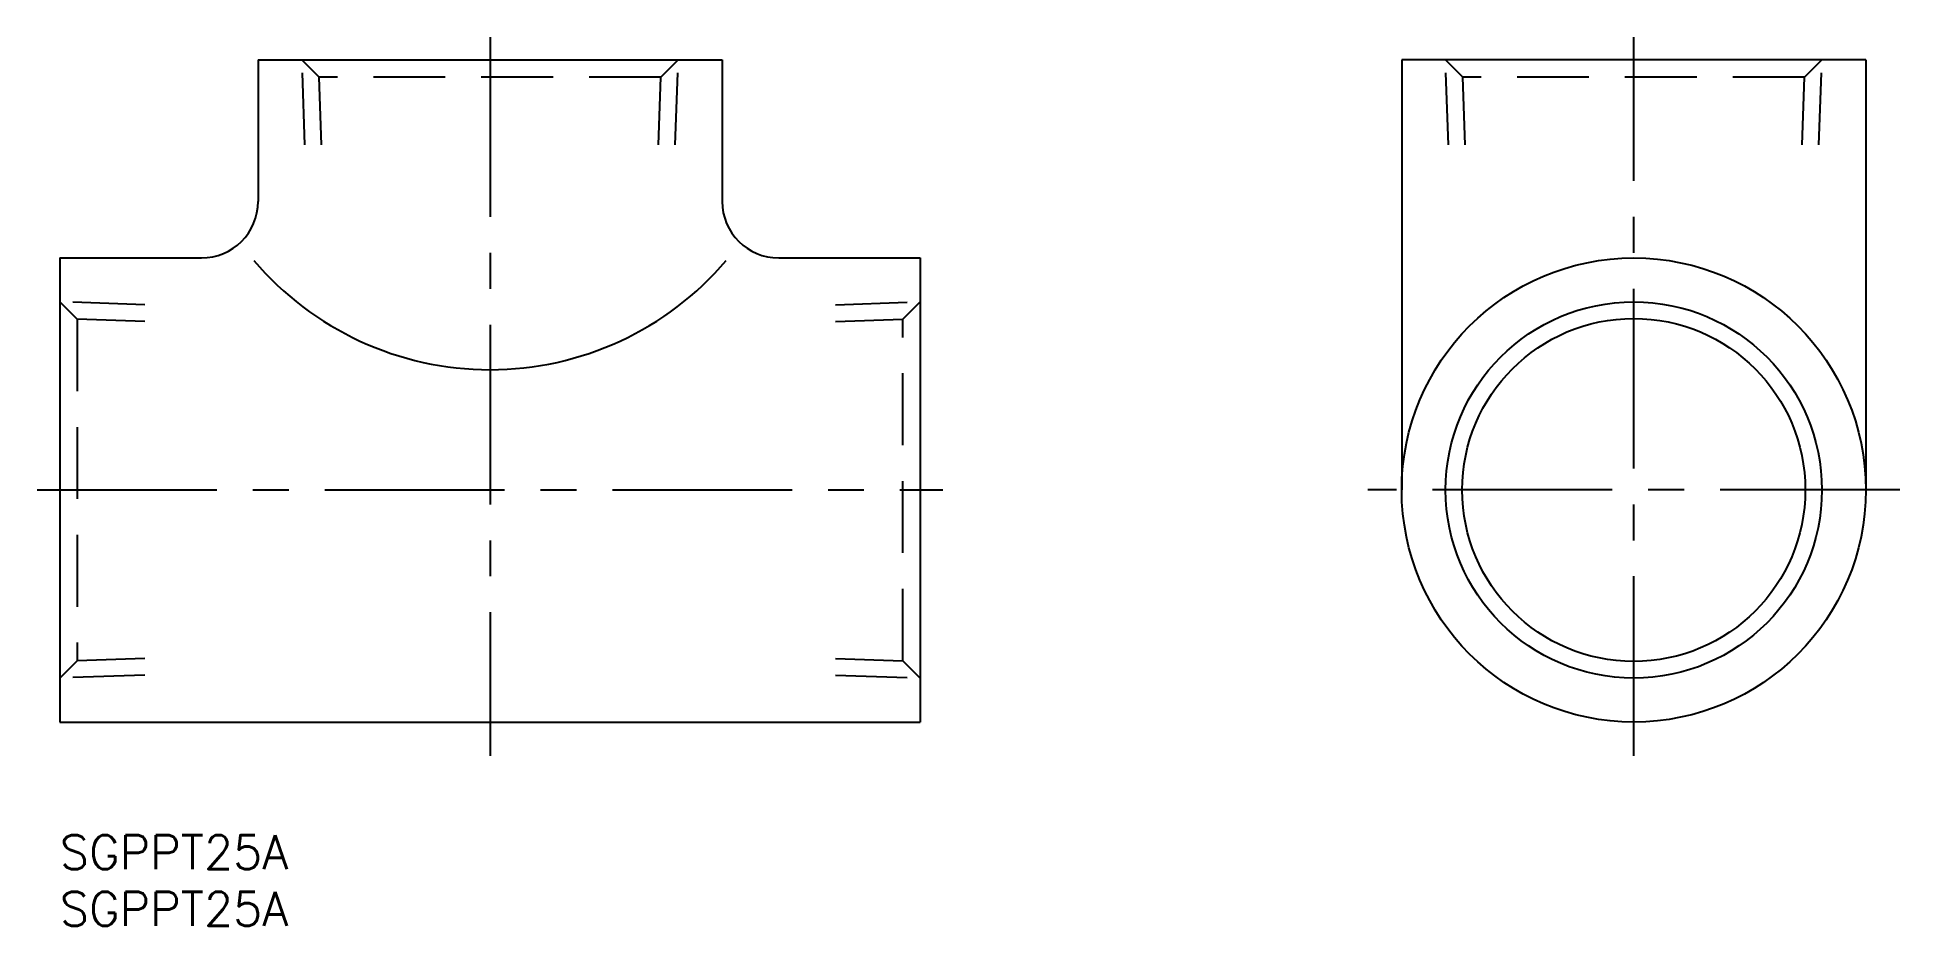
# Model space of a CAD drawing. Extents: x -2 to 163, y -8 to 70.
import ezdxf

# ---------------------------------------------------------------- set-up
doc = ezdxf.new("R2010")
doc.units = 0
doc.header["$LTSCALE"] = 0.5
doc.linetypes.add('CENTER', pattern=[50.8, 31.75, -6.35, 6.35, -6.35])
doc.linetypes.add('DASHED', pattern=[19.05, 12.7, -6.35])
for name, color, linetype in [('MSM_CENTER', 1, 'CENTER'), ('MSM_CONTINUOUS', 7, 'CONTINUOUS'), ('MSM_DASHED', 4, 'DASHED'), ('MSM_NARROW', 5, 'CONTINUOUS'), ('MSM_PART_NUMBER', 7, 'CONTINUOUS')]:
    doc.layers.add(name, color=color, linetype=linetype)
doc.styles.get("Standard").update_dxf_attribs({"font": 'txt.shx', "height": 3, "bigfont": 'bigfont.shx'})

# ---------------------------------------------------------------- blocks, each defined once
blk = doc.blocks.new('*U8')
at = {"layer": 'MSM_PART_NUMBER'}
blk.add_text('SGPPT25A', height=3, dxfattribs=at).set_placement((0, -3))
blk = doc.blocks.new('*U9')
at = {"layer": 'MSM_PART_NUMBER'}
blk.add_text('SGPPT25A', height=3, dxfattribs=at).set_placement((0, -8))

msp = doc.modelspace()

# ---------------------------------------------------------------- linework, layer by layer
at = {"layer": 'MSM_CENTER'}
for p, q in [((38, 70.5), (38, 7)), ((139.02, 7), (139.02, 70.5)), ((-2, 30.5), (78, 30.5)), ((162.52, 30.5), (115.52, 30.5))]:
    msp.add_line(p, q, dxfattribs=at)
at = {"layer": 'MSM_CONTINUOUS'}
for p, q in [((17.5, 68.5), (58.5, 68.5)), ((17.5, 68.5), (17.5, 56)), ((58.5, 68.5), (58.5, 56)), ((159.52, 68.5), (118.52, 68.5)), ((118.52, 68.5), (118.52, 30.5)), ((159.52, 68.5), (159.52, 30.5)), ((0, 51), (0, 10)), ((0, 51), (12.5, 51)), ((63.5, 51), (76, 51)), ((76, 51), (76, 10)), ((0, 10), (76, 10))]:
    msp.add_line(p, q, dxfattribs=at)
for radius in [20.5, 15.15]:
    msp.add_circle((139.02, 30.5), radius, dxfattribs=at)
for centre, radius, start, end in [((12.5, 56), 5, 270, 0), ((63.5, 56), 5, 180, 270), ((38, 68.5), 27.37, 220.3437, 319.6563)]:
    msp.add_arc(centre, radius, start, end, dxfattribs=at)
at = {"layer": 'MSM_DASHED'}
for p, q in [((22.91, 66.97), (21.38, 68.5)), ((21.64, 61), (21.38, 68.5)), ((53.09, 66.97), (54.62, 68.5)), ((54.36, 61), (54.62, 68.5)), ((123.92, 66.97), (122.39, 68.5)), ((122.65, 61), (122.39, 68.5)), ((154.11, 66.97), (155.64, 68.5)), ((155.38, 61), (155.64, 68.5)), ((53.09, 66.97), (22.91, 66.97)), ((23.12, 61), (22.91, 66.97)), ((52.88, 61), (53.09, 66.97)), ((154.11, 66.97), (123.92, 66.97)), ((124.13, 61), (123.92, 66.97)), ((153.9, 61), (154.11, 66.97)), ((1.53, 45.59), (0, 47.12)), ((7.5, 46.86), (0, 47.12)), ((68.5, 46.86), (76, 47.12)), ((74.47, 45.59), (76, 47.12)), ((1.53, 45.59), (1.53, 15.41)), ((7.5, 45.38), (1.53, 45.59)), ((68.5, 45.38), (74.47, 45.59)), ((74.47, 15.41), (74.47, 45.59)), ((1.53, 15.41), (0, 13.88)), ((7.5, 15.62), (1.53, 15.41)), ((68.5, 15.62), (74.47, 15.41)), ((74.47, 15.41), (76, 13.88)), ((7.5, 14.14), (0, 13.88)), ((68.5, 14.14), (76, 13.88))]:
    msp.add_line(p, q, dxfattribs=at)
at = {"layer": 'MSM_NARROW'}
msp.add_circle((139.02, 30.5), 16.62, dxfattribs=at)

# ---------------------------------------------------------------- block references
at = {"layer": 'MSM_CONTINUOUS'}
for name in ['*U8', '*U9']:
    msp.add_blockref(name, (0, 0), dxfattribs=at)

doc.saveas('drawing.dxf')
